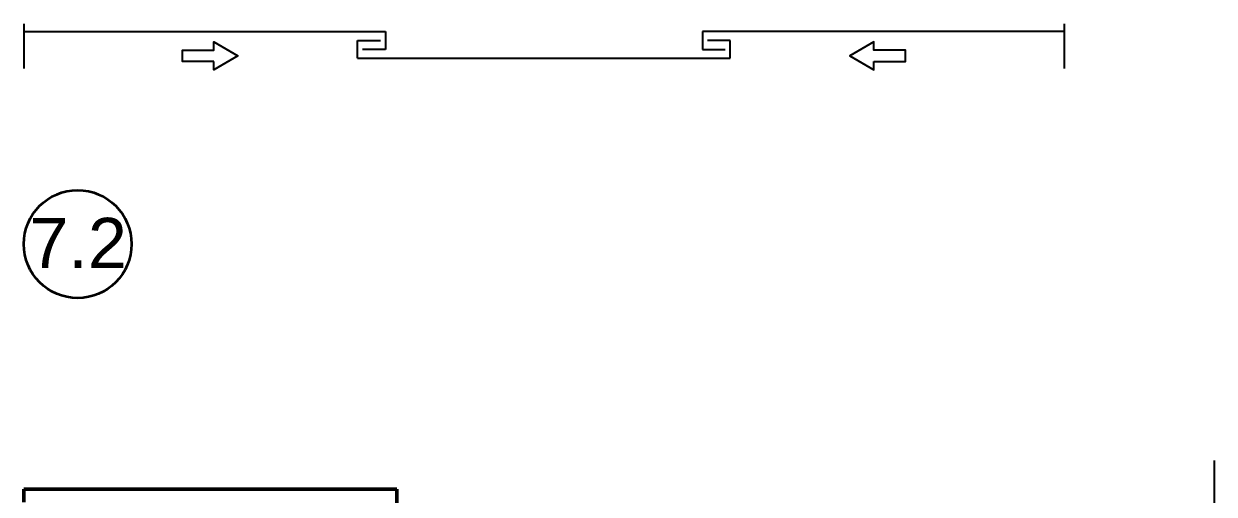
# Model space of a CAD drawing. Header units: millimetres. Extents: x -1189 to 0, y 0 to 841.
# Drawn here: x -1100.5 to -934.6, y 294.8 to 360.3 of the extents above; entities that cross this region are included whole.
import ezdxf

# ---------------------------------------------------------------- set-up
doc = ezdxf.new("R2010")
doc.units = ezdxf.units.MM
doc.linetypes.add('ACAD_ISO10W100', pattern=[18, 12, -3, 0, -3])
for name, color, linetype, lineweight in [('S02_Beschriftung', 40, 'Continuous', 25), ('S03_AL_Kontur', 255, 'Continuous', 35), ('S13_Zubehör_Kontur', 32, 'Continuous', 50), ('S18_Mittellinie', 10, 'ACAD_ISO10W100', 25), ('S23_Konstruktion_025', 72, 'Continuous', 25)]:
    doc.layers.add(name, color=color, linetype=linetype, lineweight=lineweight)
doc.styles.add('K_A0_9', font='arial.ttf', dxfattribs={"height": 8.9808})

msp = doc.modelspace()

# ---------------------------------------------------------------- linework, layer by layer
at = {"layer": 'S03_AL_Kontur'}
msp.add_circle((-1093, 329.61), 7.51, dxfattribs=at)
at = {"layer": 'S13_Zubehör_Kontur'}
for p, q in [((-1100.51, 295.48), (-1048.51, 295.48)), ((-1100.51, 295.48), (-1100.51, 293.68)), ((-1048.51, 291.88), (-1048.51, 295.48))]:
    msp.add_line(p, q, dxfattribs=at)
at = {"layer": 'S18_Mittellinie'}
msp.add_line((-934.6, 299.48), (-934.6, 97.48), dxfattribs=at)
at = {"layer": 'S23_Konstruktion_025'}
for p, q in [((-1100.51, 360.28), (-1100.51, 354.07)), ((-955.53, 360.28), (-955.53, 354.07)), ((-1100.51, 359.2), (-1050.11, 359.2)), ((-1050.11, 359.2), (-1050.11, 356.72)), ((-955.53, 359.2), (-1005.92, 359.2)), ((-1005.92, 359.2), (-1005.92, 356.72)), ((-1053.99, 355.48), (-1053.99, 357.96)), ((-1053.99, 357.96), (-1050.81, 357.96)), ((-1050.11, 356.72), (-1053.29, 356.72)), ((-1005.92, 356.72), (-1002.74, 356.72)), ((-1002.04, 357.96), (-1005.22, 357.96)), ((-1002.04, 355.48), (-1002.04, 357.96)), ((-1053.99, 355.48), (-1002.04, 355.48))]:
    msp.add_line(p, q, dxfattribs=at)
for points in [[(-1074.02, 355.05), (-1078.41, 355.05), (-1078.41, 356.6), (-1074.02, 356.6), (-1074.02, 357.76), (-1070.66, 355.82), (-1074.02, 353.89)], [(-982.02, 355.05), (-977.62, 355.05), (-977.62, 356.6), (-982.02, 356.6), (-982.02, 357.76), (-985.38, 355.82), (-982.02, 353.89)]]:
    msp.add_lwpolyline(points, close=True, dxfattribs=at)

# ---------------------------------------------------------------- texts
at = {"layer": 'S02_Beschriftung', "style": 'K_A0_9'}
msp.add_text('7.2', height=7, dxfattribs=at).set_placement((-1099.73, 326.26))

doc.saveas('drawing.dxf')
